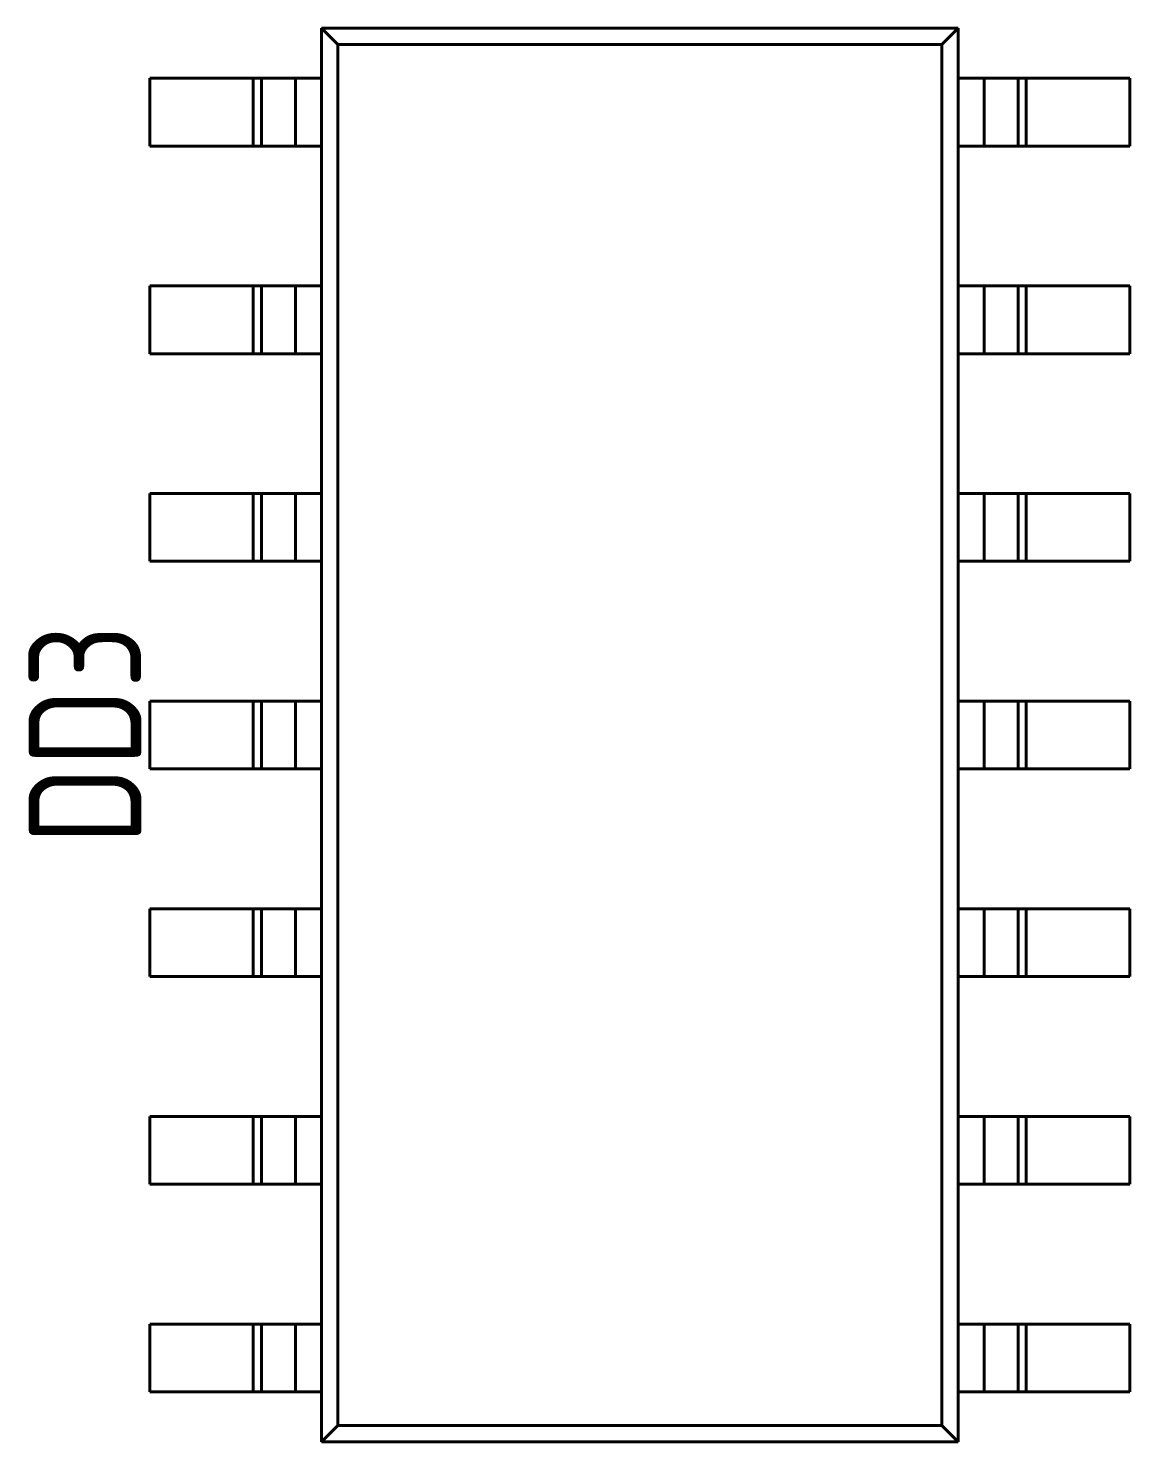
# Model space of a CAD drawing. Extents: x 193 to 1101, y 70 to 664.
# Drawn here: x 516.24 to 529.72, y 408.89 to 426.18 of the extents above; entities that cross this region are included whole.
import ezdxf

# ---------------------------------------------------------------- set-up
doc = ezdxf.new("R2010")
doc.units = 0
doc.header["$MEASUREMENT"] = 0
doc.layers.get('0').update_dxf_attribs({"linetype": 'CONTINUOUS'})
doc.layers.add('Основная', color=7, linetype='CONTINUOUS', lineweight=40)
doc.styles.add('GOST type A0', font='', dxfattribs={"oblique": 15, "height": 3.5})
doc.styles.get('GOST type A0').set_extended_font_data('GOST type A')

msp = doc.modelspace()

# ---------------------------------------------------------------- linework, layer by layer
at = {"layer": 'Основная'}
for p, q in [((527.616, 426.178), (519.826, 426.178)), ((519.826, 426.178), (519.826, 425.568)), ((519.826, 426.178), (520.024, 425.978)), ((519.826, 426.178), (527.616, 426.178)), ((519.826, 408.888), (519.826, 426.178)), ((527.616, 426.178), (519.826, 426.178)), ((519.826, 426.178), (519.826, 425.568)), ((519.826, 426.178), (520.024, 425.978)), ((519.826, 426.178), (527.616, 426.178)), ((519.826, 408.888), (519.826, 426.178)), ((527.416, 425.978), (527.616, 426.178)), ((527.416, 425.978), (527.616, 426.178)), ((527.616, 425.568), (527.616, 426.178)), ((527.616, 408.888), (527.616, 426.178)), ((527.616, 425.568), (527.616, 426.178)), ((527.616, 408.888), (527.616, 426.178)), ((520.024, 409.086), (520.024, 425.978)), ((520.024, 425.978), (527.416, 425.978)), ((520.024, 409.086), (520.024, 425.978)), ((520.024, 425.978), (527.416, 425.978)), ((527.416, 409.086), (527.416, 425.978)), ((527.416, 409.086), (527.416, 425.978)), ((517.726, 425.568), (517.726, 424.738)), ((518.99, 425.568), (517.726, 425.568)), ((517.726, 425.568), (517.726, 424.738)), ((517.726, 425.568), (518.99, 425.568)), ((517.726, 425.568), (517.726, 424.738)), ((518.99, 425.568), (517.726, 425.568)), ((517.726, 425.568), (517.726, 424.738)), ((517.726, 425.568), (518.99, 425.568)), ((519.09, 425.568), (518.99, 425.568)), ((518.99, 425.568), (519.016, 425.568)), ((518.99, 425.568), (518.99, 424.738)), ((519.09, 425.568), (518.99, 425.568)), ((518.99, 425.568), (519.016, 425.568)), ((518.99, 425.568), (518.99, 424.738)), ((519.016, 425.568), (519.04, 425.568)), ((519.016, 425.568), (519.04, 425.568)), ((519.04, 425.568), (519.06, 425.568)), ((519.04, 425.568), (519.06, 425.568)), ((519.06, 425.568), (519.076, 425.568)), ((519.06, 425.568), (519.076, 425.568)), ((519.076, 425.568), (519.086, 425.568)), ((519.076, 425.568), (519.086, 425.568)), ((519.086, 425.568), (519.09, 425.568)), ((519.086, 425.568), (519.09, 425.568)), ((519.506, 425.568), (519.09, 425.568)), ((519.09, 425.568), (519.09, 424.738)), ((519.09, 425.568), (519.104, 425.568)), ((519.506, 425.568), (519.09, 425.568)), ((519.09, 425.568), (519.09, 424.738)), ((519.09, 425.568), (519.104, 425.568)), ((519.104, 425.568), (519.146, 425.568)), ((519.104, 425.568), (519.146, 425.568)), ((519.146, 425.568), (519.212, 425.568)), ((519.146, 425.568), (519.212, 425.568)), ((519.212, 425.568), (519.298, 425.568)), ((519.212, 425.568), (519.298, 425.568)), ((519.298, 425.568), (519.398, 425.568)), ((519.298, 425.568), (519.398, 425.568)), ((519.398, 425.568), (519.506, 425.568)), ((519.398, 425.568), (519.506, 425.568)), ((519.826, 425.568), (519.506, 425.568)), ((519.506, 425.568), (519.826, 425.568)), ((519.506, 425.568), (519.506, 424.738)), ((519.826, 425.568), (519.506, 425.568)), ((519.506, 425.568), (519.826, 425.568)), ((519.506, 425.568), (519.506, 424.738)), ((519.826, 425.568), (519.826, 424.738)), ((519.826, 425.568), (519.826, 424.738)), ((527.936, 425.568), (527.616, 425.568)), ((527.616, 425.568), (527.936, 425.568)), ((527.616, 425.568), (527.616, 424.738)), ((527.936, 425.568), (527.616, 425.568)), ((527.616, 425.568), (527.936, 425.568)), ((527.616, 425.568), (527.616, 424.738)), ((528.35, 425.568), (527.936, 425.568)), ((527.936, 425.568), (528.042, 425.568)), ((527.936, 425.568), (527.936, 424.738)), ((528.35, 425.568), (527.936, 425.568)), ((527.936, 425.568), (528.042, 425.568)), ((527.936, 425.568), (527.936, 424.738)), ((528.042, 425.568), (528.142, 425.568)), ((528.042, 425.568), (528.142, 425.568)), ((528.142, 425.568), (528.228, 425.568)), ((528.142, 425.568), (528.228, 425.568)), ((528.228, 425.568), (528.294, 425.568)), ((528.228, 425.568), (528.294, 425.568)), ((528.294, 425.568), (528.336, 425.568)), ((528.294, 425.568), (528.336, 425.568)), ((528.336, 425.568), (528.35, 425.568)), ((528.336, 425.568), (528.35, 425.568)), ((528.45, 425.568), (528.35, 425.568)), ((528.35, 425.568), (528.354, 425.568)), ((528.35, 425.568), (528.35, 424.738)), ((528.45, 425.568), (528.35, 425.568)), ((528.35, 425.568), (528.354, 425.568)), ((528.35, 425.568), (528.35, 424.738)), ((528.354, 425.568), (528.364, 425.568)), ((528.354, 425.568), (528.364, 425.568)), ((528.364, 425.568), (528.38, 425.568)), ((528.364, 425.568), (528.38, 425.568)), ((528.38, 425.568), (528.4, 425.568)), ((528.38, 425.568), (528.4, 425.568)), ((528.4, 425.568), (528.424, 425.568)), ((528.4, 425.568), (528.424, 425.568)), ((528.424, 425.568), (528.45, 425.568)), ((528.424, 425.568), (528.45, 425.568)), ((529.716, 425.568), (528.45, 425.568)), ((528.45, 425.568), (529.716, 425.568)), ((528.45, 425.568), (528.45, 424.738)), ((529.716, 425.568), (528.45, 425.568)), ((528.45, 425.568), (529.716, 425.568)), ((528.45, 425.568), (528.45, 424.738)), ((529.716, 424.738), (529.716, 425.568)), ((529.716, 425.568), (529.716, 424.738)), ((529.716, 424.738), (529.716, 425.568)), ((529.716, 425.568), (529.716, 424.738)), ((517.726, 424.738), (518.99, 424.738)), ((517.726, 424.738), (518.99, 424.738)), ((517.726, 424.738), (518.99, 424.738)), ((517.726, 424.738), (518.99, 424.738)), ((518.99, 424.738), (519.09, 424.738)), ((518.99, 424.738), (519.016, 424.738)), ((518.99, 424.738), (519.09, 424.738)), ((518.99, 424.738), (519.016, 424.738)), ((519.016, 424.738), (519.04, 424.738)), ((519.016, 424.738), (519.04, 424.738)), ((519.04, 424.738), (519.06, 424.738)), ((519.04, 424.738), (519.06, 424.738)), ((519.06, 424.738), (519.076, 424.738)), ((519.06, 424.738), (519.076, 424.738)), ((519.076, 424.738), (519.086, 424.738)), ((519.076, 424.738), (519.086, 424.738)), ((519.086, 424.738), (519.09, 424.738)), ((519.086, 424.738), (519.09, 424.738)), ((519.09, 424.738), (519.506, 424.738)), ((519.09, 424.738), (519.104, 424.738)), ((519.09, 424.738), (519.506, 424.738)), ((519.09, 424.738), (519.104, 424.738)), ((519.104, 424.738), (519.146, 424.738)), ((519.104, 424.738), (519.146, 424.738)), ((519.146, 424.738), (519.212, 424.738)), ((519.146, 424.738), (519.212, 424.738)), ((519.212, 424.738), (519.298, 424.738)), ((519.212, 424.738), (519.298, 424.738)), ((519.298, 424.738), (519.398, 424.738)), ((519.298, 424.738), (519.398, 424.738)), ((519.398, 424.738), (519.506, 424.738)), ((519.398, 424.738), (519.506, 424.738)), ((519.506, 424.738), (519.826, 424.738)), ((519.506, 424.738), (519.826, 424.738)), ((519.506, 424.738), (519.826, 424.738)), ((519.506, 424.738), (519.826, 424.738)), ((519.826, 424.738), (519.826, 423.028)), ((519.826, 424.738), (519.826, 423.028)), ((527.616, 423.028), (527.616, 424.738)), ((527.616, 424.738), (527.936, 424.738)), ((527.616, 424.738), (527.936, 424.738)), ((527.616, 423.028), (527.616, 424.738)), ((527.616, 424.738), (527.936, 424.738)), ((527.616, 424.738), (527.936, 424.738)), ((527.936, 424.738), (528.35, 424.738)), ((527.936, 424.738), (528.042, 424.738)), ((527.936, 424.738), (528.35, 424.738)), ((527.936, 424.738), (528.042, 424.738)), ((528.042, 424.738), (528.142, 424.738)), ((528.042, 424.738), (528.142, 424.738)), ((528.142, 424.738), (528.228, 424.738)), ((528.142, 424.738), (528.228, 424.738)), ((528.228, 424.738), (528.294, 424.738)), ((528.228, 424.738), (528.294, 424.738)), ((528.294, 424.738), (528.336, 424.738)), ((528.294, 424.738), (528.336, 424.738)), ((528.336, 424.738), (528.35, 424.738)), ((528.336, 424.738), (528.35, 424.738)), ((528.35, 424.738), (528.45, 424.738)), ((528.35, 424.738), (528.354, 424.738)), ((528.35, 424.738), (528.45, 424.738)), ((528.35, 424.738), (528.354, 424.738)), ((528.354, 424.738), (528.364, 424.738)), ((528.354, 424.738), (528.364, 424.738)), ((528.364, 424.738), (528.38, 424.738)), ((528.364, 424.738), (528.38, 424.738)), ((528.38, 424.738), (528.4, 424.738)), ((528.38, 424.738), (528.4, 424.738)), ((528.4, 424.738), (528.424, 424.738)), ((528.4, 424.738), (528.424, 424.738)), ((528.424, 424.738), (528.45, 424.738)), ((528.424, 424.738), (528.45, 424.738)), ((528.45, 424.738), (529.716, 424.738)), ((528.45, 424.738), (529.716, 424.738)), ((528.45, 424.738), (529.716, 424.738)), ((528.45, 424.738), (529.716, 424.738)), ((518.99, 423.028), (517.726, 423.028)), ((517.726, 423.028), (517.726, 422.198)), ((517.726, 423.028), (517.726, 422.198)), ((517.726, 423.028), (518.99, 423.028)), ((518.99, 423.028), (517.726, 423.028)), ((517.726, 423.028), (517.726, 422.198)), ((517.726, 423.028), (517.726, 422.198)), ((517.726, 423.028), (518.99, 423.028)), ((519.09, 423.028), (518.99, 423.028)), ((518.99, 423.028), (519.016, 423.028)), ((518.99, 423.028), (518.99, 422.198)), ((519.09, 423.028), (518.99, 423.028)), ((518.99, 423.028), (519.016, 423.028)), ((518.99, 423.028), (518.99, 422.198)), ((519.016, 423.028), (519.04, 423.028)), ((519.016, 423.028), (519.04, 423.028)), ((519.04, 423.028), (519.06, 423.028)), ((519.04, 423.028), (519.06, 423.028)), ((519.06, 423.028), (519.076, 423.028)), ((519.06, 423.028), (519.076, 423.028)), ((519.076, 423.028), (519.086, 423.028)), ((519.076, 423.028), (519.086, 423.028)), ((519.086, 423.028), (519.09, 423.028)), ((519.086, 423.028), (519.09, 423.028)), ((519.506, 423.028), (519.09, 423.028)), ((519.09, 423.028), (519.09, 422.198)), ((519.09, 423.028), (519.104, 423.028)), ((519.506, 423.028), (519.09, 423.028)), ((519.09, 423.028), (519.09, 422.198)), ((519.09, 423.028), (519.104, 423.028)), ((519.104, 423.028), (519.146, 423.028)), ((519.104, 423.028), (519.146, 423.028)), ((519.146, 423.028), (519.212, 423.028)), ((519.146, 423.028), (519.212, 423.028)), ((519.212, 423.028), (519.298, 423.028)), ((519.212, 423.028), (519.298, 423.028)), ((519.298, 423.028), (519.398, 423.028)), ((519.298, 423.028), (519.398, 423.028)), ((519.398, 423.028), (519.506, 423.028)), ((519.398, 423.028), (519.506, 423.028)), ((519.826, 423.028), (519.506, 423.028)), ((519.506, 423.028), (519.826, 423.028)), ((519.506, 423.028), (519.506, 422.198)), ((519.826, 423.028), (519.506, 423.028)), ((519.506, 423.028), (519.826, 423.028)), ((519.506, 423.028), (519.506, 422.198)), ((519.826, 422.198), (519.826, 423.028)), ((519.826, 422.198), (519.826, 423.028)), ((527.936, 423.028), (527.616, 423.028)), ((527.616, 423.028), (527.936, 423.028)), ((527.616, 422.198), (527.616, 423.028)), ((527.936, 423.028), (527.616, 423.028)), ((527.616, 423.028), (527.936, 423.028)), ((527.616, 422.198), (527.616, 423.028)), ((528.35, 423.028), (527.936, 423.028)), ((527.936, 423.028), (528.042, 423.028)), ((527.936, 423.028), (527.936, 422.198)), ((528.35, 423.028), (527.936, 423.028)), ((527.936, 423.028), (528.042, 423.028)), ((527.936, 423.028), (527.936, 422.198)), ((528.042, 423.028), (528.142, 423.028)), ((528.042, 423.028), (528.142, 423.028)), ((528.142, 423.028), (528.228, 423.028)), ((528.142, 423.028), (528.228, 423.028)), ((528.228, 423.028), (528.294, 423.028)), ((528.228, 423.028), (528.294, 423.028)), ((528.294, 423.028), (528.336, 423.028)), ((528.294, 423.028), (528.336, 423.028)), ((528.336, 423.028), (528.35, 423.028)), ((528.336, 423.028), (528.35, 423.028)), ((528.45, 423.028), (528.35, 423.028)), ((528.35, 423.028), (528.354, 423.028)), ((528.35, 423.028), (528.35, 422.198)), ((528.45, 423.028), (528.35, 423.028)), ((528.35, 423.028), (528.354, 423.028)), ((528.35, 423.028), (528.35, 422.198)), ((528.354, 423.028), (528.364, 423.028)), ((528.354, 423.028), (528.364, 423.028)), ((528.364, 423.028), (528.38, 423.028)), ((528.364, 423.028), (528.38, 423.028)), ((528.38, 423.028), (528.4, 423.028)), ((528.38, 423.028), (528.4, 423.028)), ((528.4, 423.028), (528.424, 423.028)), ((528.4, 423.028), (528.424, 423.028)), ((528.424, 423.028), (528.45, 423.028)), ((528.424, 423.028), (528.45, 423.028)), ((529.716, 423.028), (528.45, 423.028)), ((528.45, 423.028), (529.716, 423.028)), ((528.45, 423.028), (528.45, 422.198)), ((529.716, 423.028), (528.45, 423.028)), ((528.45, 423.028), (529.716, 423.028)), ((528.45, 423.028), (528.45, 422.198)), ((529.716, 422.198), (529.716, 423.028)), ((529.716, 423.028), (529.716, 422.198)), ((529.716, 422.198), (529.716, 423.028)), ((529.716, 423.028), (529.716, 422.198)), ((517.726, 422.198), (518.99, 422.198)), ((517.726, 422.198), (518.99, 422.198)), ((517.726, 422.198), (518.99, 422.198)), ((517.726, 422.198), (518.99, 422.198)), ((518.99, 422.198), (519.09, 422.198)), ((518.99, 422.198), (519.016, 422.198)), ((518.99, 422.198), (519.09, 422.198)), ((518.99, 422.198), (519.016, 422.198)), ((519.016, 422.198), (519.04, 422.198)), ((519.016, 422.198), (519.04, 422.198)), ((519.04, 422.198), (519.06, 422.198)), ((519.04, 422.198), (519.06, 422.198)), ((519.06, 422.198), (519.076, 422.198)), ((519.06, 422.198), (519.076, 422.198)), ((519.076, 422.198), (519.086, 422.198)), ((519.076, 422.198), (519.086, 422.198)), ((519.086, 422.198), (519.09, 422.198)), ((519.086, 422.198), (519.09, 422.198)), ((519.09, 422.198), (519.506, 422.198)), ((519.09, 422.198), (519.104, 422.198)), ((519.09, 422.198), (519.506, 422.198)), ((519.09, 422.198), (519.104, 422.198)), ((519.104, 422.198), (519.146, 422.198)), ((519.104, 422.198), (519.146, 422.198)), ((519.146, 422.198), (519.212, 422.198)), ((519.146, 422.198), (519.212, 422.198)), ((519.212, 422.198), (519.298, 422.198)), ((519.212, 422.198), (519.298, 422.198)), ((519.298, 422.198), (519.398, 422.198)), ((519.298, 422.198), (519.398, 422.198)), ((519.398, 422.198), (519.506, 422.198)), ((519.398, 422.198), (519.506, 422.198)), ((519.506, 422.198), (519.826, 422.198)), ((519.506, 422.198), (519.826, 422.198)), ((519.506, 422.198), (519.826, 422.198)), ((519.506, 422.198), (519.826, 422.198)), ((519.826, 422.198), (519.826, 420.488)), ((519.826, 422.198), (519.826, 420.488)), ((527.616, 420.488), (527.616, 422.198)), ((527.616, 422.198), (527.936, 422.198)), ((527.616, 422.198), (527.936, 422.198)), ((527.616, 420.488), (527.616, 422.198)), ((527.616, 422.198), (527.936, 422.198)), ((527.616, 422.198), (527.936, 422.198)), ((527.936, 422.198), (528.35, 422.198)), ((527.936, 422.198), (528.042, 422.198)), ((527.936, 422.198), (528.35, 422.198)), ((527.936, 422.198), (528.042, 422.198)), ((528.042, 422.198), (528.142, 422.198)), ((528.042, 422.198), (528.142, 422.198)), ((528.142, 422.198), (528.228, 422.198)), ((528.142, 422.198), (528.228, 422.198)), ((528.228, 422.198), (528.294, 422.198)), ((528.228, 422.198), (528.294, 422.198)), ((528.294, 422.198), (528.336, 422.198)), ((528.294, 422.198), (528.336, 422.198)), ((528.336, 422.198), (528.35, 422.198)), ((528.336, 422.198), (528.35, 422.198)), ((528.35, 422.198), (528.45, 422.198)), ((528.35, 422.198), (528.354, 422.198)), ((528.35, 422.198), (528.45, 422.198)), ((528.35, 422.198), (528.354, 422.198)), ((528.354, 422.198), (528.364, 422.198)), ((528.354, 422.198), (528.364, 422.198)), ((528.364, 422.198), (528.38, 422.198)), ((528.364, 422.198), (528.38, 422.198)), ((528.38, 422.198), (528.4, 422.198)), ((528.38, 422.198), (528.4, 422.198)), ((528.4, 422.198), (528.424, 422.198)), ((528.4, 422.198), (528.424, 422.198)), ((528.424, 422.198), (528.45, 422.198)), ((528.424, 422.198), (528.45, 422.198)), ((528.45, 422.198), (529.716, 422.198)), ((528.45, 422.198), (529.716, 422.198)), ((528.45, 422.198), (529.716, 422.198)), ((528.45, 422.198), (529.716, 422.198)), ((518.99, 420.488), (517.726, 420.488)), ((517.726, 420.488), (517.726, 419.658)), ((517.726, 420.488), (517.726, 419.658)), ((517.726, 420.488), (518.99, 420.488)), ((518.99, 420.488), (517.726, 420.488)), ((517.726, 420.488), (517.726, 419.658)), ((517.726, 420.488), (517.726, 419.658)), ((517.726, 420.488), (518.99, 420.488)), ((519.09, 420.488), (518.99, 420.488)), ((518.99, 420.488), (519.016, 420.488)), ((518.99, 420.488), (518.99, 419.658)), ((519.09, 420.488), (518.99, 420.488)), ((518.99, 420.488), (519.016, 420.488)), ((518.99, 420.488), (518.99, 419.658)), ((519.016, 420.488), (519.04, 420.488)), ((519.016, 420.488), (519.04, 420.488)), ((519.04, 420.488), (519.06, 420.488)), ((519.04, 420.488), (519.06, 420.488)), ((519.06, 420.488), (519.076, 420.488)), ((519.06, 420.488), (519.076, 420.488)), ((519.076, 420.488), (519.086, 420.488)), ((519.076, 420.488), (519.086, 420.488)), ((519.086, 420.488), (519.09, 420.488)), ((519.086, 420.488), (519.09, 420.488)), ((519.506, 420.488), (519.09, 420.488)), ((519.09, 420.488), (519.09, 419.658)), ((519.09, 420.488), (519.104, 420.488)), ((519.506, 420.488), (519.09, 420.488)), ((519.09, 420.488), (519.09, 419.658)), ((519.09, 420.488), (519.104, 420.488)), ((519.104, 420.488), (519.146, 420.488)), ((519.104, 420.488), (519.146, 420.488)), ((519.146, 420.488), (519.212, 420.488)), ((519.146, 420.488), (519.212, 420.488)), ((519.212, 420.488), (519.298, 420.488)), ((519.212, 420.488), (519.298, 420.488)), ((519.298, 420.488), (519.398, 420.488)), ((519.298, 420.488), (519.398, 420.488)), ((519.398, 420.488), (519.506, 420.488)), ((519.398, 420.488), (519.506, 420.488)), ((519.826, 420.488), (519.506, 420.488)), ((519.506, 420.488), (519.826, 420.488)), ((519.506, 420.488), (519.506, 419.658)), ((519.826, 420.488), (519.506, 420.488)), ((519.506, 420.488), (519.826, 420.488)), ((519.506, 420.488), (519.506, 419.658)), ((519.826, 420.488), (519.826, 419.658)), ((519.826, 420.488), (519.826, 419.658)), ((527.936, 420.488), (527.616, 420.488)), ((527.616, 420.488), (527.936, 420.488)), ((527.616, 420.488), (527.616, 419.658)), ((527.936, 420.488), (527.616, 420.488)), ((527.616, 420.488), (527.936, 420.488)), ((527.616, 420.488), (527.616, 419.658)), ((528.35, 420.488), (527.936, 420.488)), ((527.936, 420.488), (528.042, 420.488)), ((527.936, 420.488), (527.936, 419.658)), ((528.35, 420.488), (527.936, 420.488)), ((527.936, 420.488), (528.042, 420.488)), ((527.936, 420.488), (527.936, 419.658)), ((528.042, 420.488), (528.142, 420.488)), ((528.042, 420.488), (528.142, 420.488)), ((528.142, 420.488), (528.228, 420.488)), ((528.142, 420.488), (528.228, 420.488)), ((528.228, 420.488), (528.294, 420.488)), ((528.228, 420.488), (528.294, 420.488)), ((528.294, 420.488), (528.336, 420.488)), ((528.294, 420.488), (528.336, 420.488)), ((528.336, 420.488), (528.35, 420.488)), ((528.336, 420.488), (528.35, 420.488)), ((528.45, 420.488), (528.35, 420.488)), ((528.35, 420.488), (528.354, 420.488)), ((528.35, 420.488), (528.35, 419.658)), ((528.45, 420.488), (528.35, 420.488)), ((528.35, 420.488), (528.354, 420.488)), ((528.35, 420.488), (528.35, 419.658)), ((528.354, 420.488), (528.364, 420.488)), ((528.354, 420.488), (528.364, 420.488)), ((528.364, 420.488), (528.38, 420.488)), ((528.364, 420.488), (528.38, 420.488)), ((528.38, 420.488), (528.4, 420.488)), ((528.38, 420.488), (528.4, 420.488)), ((528.4, 420.488), (528.424, 420.488)), ((528.4, 420.488), (528.424, 420.488)), ((528.424, 420.488), (528.45, 420.488)), ((528.424, 420.488), (528.45, 420.488)), ((529.716, 420.488), (528.45, 420.488)), ((528.45, 420.488), (529.716, 420.488)), ((528.45, 420.488), (528.45, 419.658)), ((529.716, 420.488), (528.45, 420.488)), ((528.45, 420.488), (529.716, 420.488)), ((528.45, 420.488), (528.45, 419.658)), ((529.716, 419.658), (529.716, 420.488)), ((529.716, 420.488), (529.716, 419.658)), ((529.716, 419.658), (529.716, 420.488)), ((529.716, 420.488), (529.716, 419.658)), ((517.726, 419.658), (518.99, 419.658)), ((517.726, 419.658), (518.99, 419.658)), ((517.726, 419.658), (518.99, 419.658)), ((517.726, 419.658), (518.99, 419.658)), ((518.99, 419.658), (519.09, 419.658)), ((518.99, 419.658), (519.016, 419.658)), ((518.99, 419.658), (519.09, 419.658)), ((518.99, 419.658), (519.016, 419.658)), ((519.016, 419.658), (519.04, 419.658)), ((519.016, 419.658), (519.04, 419.658)), ((519.04, 419.658), (519.06, 419.658)), ((519.04, 419.658), (519.06, 419.658)), ((519.06, 419.658), (519.076, 419.658)), ((519.06, 419.658), (519.076, 419.658)), ((519.076, 419.658), (519.086, 419.658)), ((519.076, 419.658), (519.086, 419.658)), ((519.086, 419.658), (519.09, 419.658)), ((519.086, 419.658), (519.09, 419.658)), ((519.09, 419.658), (519.506, 419.658)), ((519.09, 419.658), (519.104, 419.658)), ((519.09, 419.658), (519.506, 419.658)), ((519.09, 419.658), (519.104, 419.658)), ((519.104, 419.658), (519.146, 419.658)), ((519.104, 419.658), (519.146, 419.658)), ((519.146, 419.658), (519.212, 419.658)), ((519.146, 419.658), (519.212, 419.658)), ((519.212, 419.658), (519.298, 419.658)), ((519.212, 419.658), (519.298, 419.658)), ((519.298, 419.658), (519.398, 419.658)), ((519.298, 419.658), (519.398, 419.658)), ((519.398, 419.658), (519.506, 419.658)), ((519.398, 419.658), (519.506, 419.658)), ((519.506, 419.658), (519.826, 419.658)), ((519.506, 419.658), (519.826, 419.658)), ((519.506, 419.658), (519.826, 419.658)), ((519.506, 419.658), (519.826, 419.658)), ((519.826, 419.658), (519.826, 417.948)), ((519.826, 419.658), (519.826, 417.948)), ((527.616, 417.948), (527.616, 419.658)), ((527.616, 419.658), (527.936, 419.658)), ((527.616, 419.658), (527.936, 419.658)), ((527.616, 417.948), (527.616, 419.658)), ((527.616, 419.658), (527.936, 419.658)), ((527.616, 419.658), (527.936, 419.658)), ((527.936, 419.658), (528.35, 419.658)), ((527.936, 419.658), (528.042, 419.658)), ((527.936, 419.658), (528.35, 419.658)), ((527.936, 419.658), (528.042, 419.658)), ((528.042, 419.658), (528.142, 419.658)), ((528.042, 419.658), (528.142, 419.658)), ((528.142, 419.658), (528.228, 419.658)), ((528.142, 419.658), (528.228, 419.658)), ((528.228, 419.658), (528.294, 419.658)), ((528.228, 419.658), (528.294, 419.658)), ((528.294, 419.658), (528.336, 419.658)), ((528.294, 419.658), (528.336, 419.658)), ((528.336, 419.658), (528.35, 419.658)), ((528.336, 419.658), (528.35, 419.658)), ((528.35, 419.658), (528.45, 419.658)), ((528.35, 419.658), (528.354, 419.658)), ((528.35, 419.658), (528.45, 419.658)), ((528.35, 419.658), (528.354, 419.658)), ((528.354, 419.658), (528.364, 419.658)), ((528.354, 419.658), (528.364, 419.658)), ((528.364, 419.658), (528.38, 419.658)), ((528.364, 419.658), (528.38, 419.658)), ((528.38, 419.658), (528.4, 419.658)), ((528.38, 419.658), (528.4, 419.658)), ((528.4, 419.658), (528.424, 419.658)), ((528.4, 419.658), (528.424, 419.658)), ((528.424, 419.658), (528.45, 419.658)), ((528.424, 419.658), (528.45, 419.658)), ((528.45, 419.658), (529.716, 419.658)), ((528.45, 419.658), (529.716, 419.658)), ((528.45, 419.658), (529.716, 419.658)), ((528.45, 419.658), (529.716, 419.658)), ((518.99, 417.948), (517.726, 417.948)), ((517.726, 417.948), (517.726, 417.118)), ((517.726, 417.948), (517.726, 417.118)), ((517.726, 417.948), (518.99, 417.948)), ((518.99, 417.948), (517.726, 417.948)), ((517.726, 417.948), (517.726, 417.118)), ((517.726, 417.948), (517.726, 417.118)), ((517.726, 417.948), (518.99, 417.948)), ((519.09, 417.948), (518.99, 417.948)), ((518.99, 417.948), (519.016, 417.948)), ((518.99, 417.948), (518.99, 417.118)), ((519.09, 417.948), (518.99, 417.948)), ((518.99, 417.948), (519.016, 417.948)), ((518.99, 417.948), (518.99, 417.118)), ((519.016, 417.948), (519.04, 417.948)), ((519.016, 417.948), (519.04, 417.948)), ((519.04, 417.948), (519.06, 417.948)), ((519.04, 417.948), (519.06, 417.948)), ((519.06, 417.948), (519.076, 417.948)), ((519.06, 417.948), (519.076, 417.948)), ((519.076, 417.948), (519.086, 417.948)), ((519.076, 417.948), (519.086, 417.948)), ((519.086, 417.948), (519.09, 417.948)), ((519.086, 417.948), (519.09, 417.948)), ((519.506, 417.948), (519.09, 417.948)), ((519.09, 417.948), (519.09, 417.118)), ((519.09, 417.948), (519.104, 417.948)), ((519.506, 417.948), (519.09, 417.948)), ((519.09, 417.948), (519.09, 417.118)), ((519.09, 417.948), (519.104, 417.948)), ((519.104, 417.948), (519.146, 417.948)), ((519.104, 417.948), (519.146, 417.948)), ((519.146, 417.948), (519.212, 417.948)), ((519.146, 417.948), (519.212, 417.948)), ((519.212, 417.948), (519.298, 417.948)), ((519.212, 417.948), (519.298, 417.948)), ((519.298, 417.948), (519.398, 417.948)), ((519.298, 417.948), (519.398, 417.948)), ((519.398, 417.948), (519.506, 417.948)), ((519.398, 417.948), (519.506, 417.948)), ((519.826, 417.948), (519.506, 417.948)), ((519.506, 417.948), (519.826, 417.948)), ((519.506, 417.948), (519.506, 417.118)), ((519.826, 417.948), (519.506, 417.948)), ((519.506, 417.948), (519.826, 417.948)), ((519.506, 417.948), (519.506, 417.118)), ((519.826, 417.948), (519.826, 417.118)), ((519.826, 417.948), (519.826, 417.118)), ((527.936, 417.948), (527.616, 417.948)), ((527.616, 417.948), (527.936, 417.948)), ((527.616, 417.948), (527.616, 417.118)), ((527.936, 417.948), (527.616, 417.948)), ((527.616, 417.948), (527.936, 417.948)), ((527.616, 417.948), (527.616, 417.118)), ((528.35, 417.948), (527.936, 417.948)), ((527.936, 417.948), (528.042, 417.948)), ((527.936, 417.948), (527.936, 417.118)), ((528.35, 417.948), (527.936, 417.948)), ((527.936, 417.948), (528.042, 417.948)), ((527.936, 417.948), (527.936, 417.118)), ((528.042, 417.948), (528.142, 417.948)), ((528.042, 417.948), (528.142, 417.948)), ((528.142, 417.948), (528.228, 417.948)), ((528.142, 417.948), (528.228, 417.948)), ((528.228, 417.948), (528.294, 417.948)), ((528.228, 417.948), (528.294, 417.948)), ((528.294, 417.948), (528.336, 417.948)), ((528.294, 417.948), (528.336, 417.948)), ((528.336, 417.948), (528.35, 417.948)), ((528.336, 417.948), (528.35, 417.948)), ((528.45, 417.948), (528.35, 417.948)), ((528.35, 417.948), (528.354, 417.948)), ((528.35, 417.948), (528.35, 417.118)), ((528.45, 417.948), (528.35, 417.948)), ((528.35, 417.948), (528.354, 417.948)), ((528.35, 417.948), (528.35, 417.118)), ((528.354, 417.948), (528.364, 417.948)), ((528.354, 417.948), (528.364, 417.948)), ((528.364, 417.948), (528.38, 417.948)), ((528.364, 417.948), (528.38, 417.948)), ((528.38, 417.948), (528.4, 417.948)), ((528.38, 417.948), (528.4, 417.948)), ((528.4, 417.948), (528.424, 417.948)), ((528.4, 417.948), (528.424, 417.948)), ((528.424, 417.948), (528.45, 417.948)), ((528.424, 417.948), (528.45, 417.948)), ((529.716, 417.948), (528.45, 417.948)), ((528.45, 417.948), (529.716, 417.948)), ((528.45, 417.948), (528.45, 417.118)), ((529.716, 417.948), (528.45, 417.948)), ((528.45, 417.948), (529.716, 417.948)), ((528.45, 417.948), (528.45, 417.118)), ((529.716, 417.118), (529.716, 417.948)), ((529.716, 417.948), (529.716, 417.118)), ((529.716, 417.118), (529.716, 417.948)), ((529.716, 417.948), (529.716, 417.118)), ((517.726, 417.118), (518.99, 417.118)), ((517.726, 417.118), (518.99, 417.118)), ((517.726, 417.118), (518.99, 417.118)), ((517.726, 417.118), (518.99, 417.118)), ((518.99, 417.118), (519.09, 417.118)), ((518.99, 417.118), (519.016, 417.118)), ((518.99, 417.118), (519.09, 417.118)), ((518.99, 417.118), (519.016, 417.118)), ((519.016, 417.118), (519.04, 417.118)), ((519.016, 417.118), (519.04, 417.118)), ((519.04, 417.118), (519.06, 417.118)), ((519.04, 417.118), (519.06, 417.118)), ((519.06, 417.118), (519.076, 417.118)), ((519.06, 417.118), (519.076, 417.118)), ((519.076, 417.118), (519.086, 417.118)), ((519.076, 417.118), (519.086, 417.118)), ((519.086, 417.118), (519.09, 417.118)), ((519.086, 417.118), (519.09, 417.118)), ((519.09, 417.118), (519.506, 417.118)), ((519.09, 417.118), (519.104, 417.118)), ((519.09, 417.118), (519.506, 417.118)), ((519.09, 417.118), (519.104, 417.118)), ((519.104, 417.118), (519.146, 417.118)), ((519.104, 417.118), (519.146, 417.118)), ((519.146, 417.118), (519.212, 417.118)), ((519.146, 417.118), (519.212, 417.118)), ((519.212, 417.118), (519.298, 417.118)), ((519.212, 417.118), (519.298, 417.118)), ((519.298, 417.118), (519.398, 417.118)), ((519.298, 417.118), (519.398, 417.118)), ((519.398, 417.118), (519.506, 417.118)), ((519.398, 417.118), (519.506, 417.118)), ((519.506, 417.118), (519.826, 417.118)), ((519.506, 417.118), (519.826, 417.118)), ((519.506, 417.118), (519.826, 417.118)), ((519.506, 417.118), (519.826, 417.118)), ((519.826, 417.118), (519.826, 415.408)), ((519.826, 417.118), (519.826, 415.408)), ((527.616, 415.408), (527.616, 417.118)), ((527.616, 417.118), (527.936, 417.118)), ((527.616, 417.118), (527.936, 417.118)), ((527.616, 415.408), (527.616, 417.118)), ((527.616, 417.118), (527.936, 417.118)), ((527.616, 417.118), (527.936, 417.118)), ((527.936, 417.118), (528.35, 417.118)), ((527.936, 417.118), (528.042, 417.118)), ((527.936, 417.118), (528.35, 417.118)), ((527.936, 417.118), (528.042, 417.118)), ((528.042, 417.118), (528.142, 417.118)), ((528.042, 417.118), (528.142, 417.118)), ((528.142, 417.118), (528.228, 417.118)), ((528.142, 417.118), (528.228, 417.118)), ((528.228, 417.118), (528.294, 417.118)), ((528.228, 417.118), (528.294, 417.118)), ((528.294, 417.118), (528.336, 417.118)), ((528.294, 417.118), (528.336, 417.118)), ((528.336, 417.118), (528.35, 417.118)), ((528.336, 417.118), (528.35, 417.118)), ((528.35, 417.118), (528.45, 417.118)), ((528.35, 417.118), (528.354, 417.118)), ((528.35, 417.118), (528.45, 417.118)), ((528.35, 417.118), (528.354, 417.118)), ((528.354, 417.118), (528.364, 417.118)), ((528.354, 417.118), (528.364, 417.118)), ((528.364, 417.118), (528.38, 417.118)), ((528.364, 417.118), (528.38, 417.118)), ((528.38, 417.118), (528.4, 417.118)), ((528.38, 417.118), (528.4, 417.118)), ((528.4, 417.118), (528.424, 417.118)), ((528.4, 417.118), (528.424, 417.118)), ((528.424, 417.118), (528.45, 417.118)), ((528.424, 417.118), (528.45, 417.118)), ((528.45, 417.118), (529.716, 417.118)), ((528.45, 417.118), (529.716, 417.118)), ((528.45, 417.118), (529.716, 417.118)), ((528.45, 417.118), (529.716, 417.118)), ((518.99, 415.408), (517.726, 415.408)), ((517.726, 415.408), (517.726, 414.578)), ((517.726, 415.408), (517.726, 414.578)), ((517.726, 415.408), (518.99, 415.408)), ((518.99, 415.408), (517.726, 415.408)), ((517.726, 415.408), (517.726, 414.578)), ((517.726, 415.408), (517.726, 414.578)), ((517.726, 415.408), (518.99, 415.408)), ((519.09, 415.408), (518.99, 415.408)), ((518.99, 415.408), (519.016, 415.408)), ((518.99, 415.408), (518.99, 414.578)), ((519.09, 415.408), (518.99, 415.408)), ((518.99, 415.408), (519.016, 415.408)), ((518.99, 415.408), (518.99, 414.578)), ((519.016, 415.408), (519.04, 415.408)), ((519.016, 415.408), (519.04, 415.408)), ((519.04, 415.408), (519.06, 415.408)), ((519.04, 415.408), (519.06, 415.408)), ((519.06, 415.408), (519.076, 415.408)), ((519.06, 415.408), (519.076, 415.408)), ((519.076, 415.408), (519.086, 415.408)), ((519.076, 415.408), (519.086, 415.408)), ((519.086, 415.408), (519.09, 415.408)), ((519.086, 415.408), (519.09, 415.408)), ((519.506, 415.408), (519.09, 415.408)), ((519.09, 415.408), (519.09, 414.578)), ((519.09, 415.408), (519.104, 415.408)), ((519.506, 415.408), (519.09, 415.408)), ((519.09, 415.408), (519.09, 414.578)), ((519.09, 415.408), (519.104, 415.408)), ((519.104, 415.408), (519.146, 415.408)), ((519.104, 415.408), (519.146, 415.408)), ((519.146, 415.408), (519.212, 415.408)), ((519.146, 415.408), (519.212, 415.408)), ((519.212, 415.408), (519.298, 415.408)), ((519.212, 415.408), (519.298, 415.408)), ((519.298, 415.408), (519.398, 415.408)), ((519.298, 415.408), (519.398, 415.408)), ((519.398, 415.408), (519.506, 415.408)), ((519.398, 415.408), (519.506, 415.408)), ((519.826, 415.408), (519.506, 415.408)), ((519.506, 415.408), (519.826, 415.408)), ((519.506, 415.408), (519.506, 414.578)), ((519.826, 415.408), (519.506, 415.408)), ((519.506, 415.408), (519.826, 415.408)), ((519.506, 415.408), (519.506, 414.578)), ((519.826, 415.408), (519.826, 414.578)), ((519.826, 415.408), (519.826, 414.578)), ((527.936, 415.408), (527.616, 415.408)), ((527.616, 415.408), (527.936, 415.408)), ((527.616, 415.408), (527.616, 414.578)), ((527.936, 415.408), (527.616, 415.408)), ((527.616, 415.408), (527.936, 415.408)), ((527.616, 415.408), (527.616, 414.578)), ((528.35, 415.408), (527.936, 415.408)), ((527.936, 415.408), (528.042, 415.408)), ((527.936, 415.408), (527.936, 414.578)), ((528.35, 415.408), (527.936, 415.408)), ((527.936, 415.408), (528.042, 415.408)), ((527.936, 415.408), (527.936, 414.578)), ((528.042, 415.408), (528.142, 415.408)), ((528.042, 415.408), (528.142, 415.408)), ((528.142, 415.408), (528.228, 415.408)), ((528.142, 415.408), (528.228, 415.408)), ((528.228, 415.408), (528.294, 415.408)), ((528.228, 415.408), (528.294, 415.408)), ((528.294, 415.408), (528.336, 415.408)), ((528.294, 415.408), (528.336, 415.408)), ((528.336, 415.408), (528.35, 415.408)), ((528.336, 415.408), (528.35, 415.408)), ((528.45, 415.408), (528.35, 415.408)), ((528.35, 415.408), (528.354, 415.408)), ((528.35, 415.408), (528.35, 414.578)), ((528.45, 415.408), (528.35, 415.408)), ((528.35, 415.408), (528.354, 415.408)), ((528.35, 415.408), (528.35, 414.578)), ((528.354, 415.408), (528.364, 415.408)), ((528.354, 415.408), (528.364, 415.408)), ((528.364, 415.408), (528.38, 415.408)), ((528.364, 415.408), (528.38, 415.408)), ((528.38, 415.408), (528.4, 415.408)), ((528.38, 415.408), (528.4, 415.408)), ((528.4, 415.408), (528.424, 415.408)), ((528.4, 415.408), (528.424, 415.408)), ((528.424, 415.408), (528.45, 415.408)), ((528.424, 415.408), (528.45, 415.408)), ((529.716, 415.408), (528.45, 415.408)), ((528.45, 415.408), (529.716, 415.408)), ((528.45, 415.408), (528.45, 414.578)), ((529.716, 415.408), (528.45, 415.408)), ((528.45, 415.408), (529.716, 415.408)), ((528.45, 415.408), (528.45, 414.578)), ((529.716, 414.578), (529.716, 415.408)), ((529.716, 415.408), (529.716, 414.578)), ((529.716, 414.578), (529.716, 415.408)), ((529.716, 415.408), (529.716, 414.578)), ((517.726, 414.578), (518.99, 414.578)), ((517.726, 414.578), (518.99, 414.578)), ((517.726, 414.578), (518.99, 414.578)), ((517.726, 414.578), (518.99, 414.578)), ((518.99, 414.578), (519.09, 414.578)), ((518.99, 414.578), (519.016, 414.578)), ((518.99, 414.578), (519.09, 414.578)), ((518.99, 414.578), (519.016, 414.578)), ((519.016, 414.578), (519.04, 414.578)), ((519.016, 414.578), (519.04, 414.578)), ((519.04, 414.578), (519.06, 414.578)), ((519.04, 414.578), (519.06, 414.578)), ((519.06, 414.578), (519.076, 414.578)), ((519.06, 414.578), (519.076, 414.578)), ((519.076, 414.578), (519.086, 414.578)), ((519.076, 414.578), (519.086, 414.578)), ((519.086, 414.578), (519.09, 414.578)), ((519.086, 414.578), (519.09, 414.578)), ((519.09, 414.578), (519.506, 414.578)), ((519.09, 414.578), (519.104, 414.578)), ((519.09, 414.578), (519.506, 414.578)), ((519.09, 414.578), (519.104, 414.578)), ((519.104, 414.578), (519.146, 414.578)), ((519.104, 414.578), (519.146, 414.578)), ((519.146, 414.578), (519.212, 414.578)), ((519.146, 414.578), (519.212, 414.578)), ((519.212, 414.578), (519.298, 414.578)), ((519.212, 414.578), (519.298, 414.578)), ((519.298, 414.578), (519.398, 414.578)), ((519.298, 414.578), (519.398, 414.578)), ((519.398, 414.578), (519.506, 414.578)), ((519.398, 414.578), (519.506, 414.578)), ((519.506, 414.578), (519.826, 414.578)), ((519.506, 414.578), (519.826, 414.578)), ((519.506, 414.578), (519.826, 414.578)), ((519.506, 414.578), (519.826, 414.578)), ((519.826, 414.578), (519.826, 412.868)), ((519.826, 414.578), (519.826, 412.868)), ((527.616, 412.868), (527.616, 414.578)), ((527.616, 414.578), (527.936, 414.578)), ((527.616, 414.578), (527.936, 414.578)), ((527.616, 412.868), (527.616, 414.578)), ((527.616, 414.578), (527.936, 414.578)), ((527.616, 414.578), (527.936, 414.578)), ((527.936, 414.578), (528.35, 414.578)), ((527.936, 414.578), (528.042, 414.578)), ((527.936, 414.578), (528.35, 414.578)), ((527.936, 414.578), (528.042, 414.578)), ((528.042, 414.578), (528.142, 414.578)), ((528.042, 414.578), (528.142, 414.578)), ((528.142, 414.578), (528.228, 414.578)), ((528.142, 414.578), (528.228, 414.578)), ((528.228, 414.578), (528.294, 414.578)), ((528.228, 414.578), (528.294, 414.578)), ((528.294, 414.578), (528.336, 414.578)), ((528.294, 414.578), (528.336, 414.578)), ((528.336, 414.578), (528.35, 414.578)), ((528.336, 414.578), (528.35, 414.578)), ((528.35, 414.578), (528.45, 414.578)), ((528.35, 414.578), (528.354, 414.578)), ((528.35, 414.578), (528.45, 414.578)), ((528.35, 414.578), (528.354, 414.578)), ((528.354, 414.578), (528.364, 414.578)), ((528.354, 414.578), (528.364, 414.578)), ((528.364, 414.578), (528.38, 414.578)), ((528.364, 414.578), (528.38, 414.578)), ((528.38, 414.578), (528.4, 414.578)), ((528.38, 414.578), (528.4, 414.578)), ((528.4, 414.578), (528.424, 414.578)), ((528.4, 414.578), (528.424, 414.578)), ((528.424, 414.578), (528.45, 414.578)), ((528.424, 414.578), (528.45, 414.578)), ((528.45, 414.578), (529.716, 414.578)), ((528.45, 414.578), (529.716, 414.578)), ((528.45, 414.578), (529.716, 414.578)), ((528.45, 414.578), (529.716, 414.578)), ((518.99, 412.868), (517.726, 412.868)), ((517.726, 412.868), (517.726, 412.038)), ((517.726, 412.868), (517.726, 412.038)), ((517.726, 412.868), (518.99, 412.868)), ((518.99, 412.868), (517.726, 412.868)), ((517.726, 412.868), (517.726, 412.038)), ((517.726, 412.868), (517.726, 412.038)), ((517.726, 412.868), (518.99, 412.868)), ((519.09, 412.868), (518.99, 412.868)), ((518.99, 412.868), (519.016, 412.868)), ((518.99, 412.868), (518.99, 412.038)), ((519.09, 412.868), (518.99, 412.868)), ((518.99, 412.868), (519.016, 412.868)), ((518.99, 412.868), (518.99, 412.038)), ((519.016, 412.868), (519.04, 412.868)), ((519.016, 412.868), (519.04, 412.868)), ((519.04, 412.868), (519.06, 412.868)), ((519.04, 412.868), (519.06, 412.868)), ((519.06, 412.868), (519.076, 412.868)), ((519.06, 412.868), (519.076, 412.868)), ((519.076, 412.868), (519.086, 412.868)), ((519.076, 412.868), (519.086, 412.868)), ((519.086, 412.868), (519.09, 412.868)), ((519.086, 412.868), (519.09, 412.868)), ((519.506, 412.868), (519.09, 412.868)), ((519.09, 412.868), (519.09, 412.038)), ((519.09, 412.868), (519.104, 412.868)), ((519.506, 412.868), (519.09, 412.868)), ((519.09, 412.868), (519.09, 412.038)), ((519.09, 412.868), (519.104, 412.868)), ((519.104, 412.868), (519.146, 412.868)), ((519.104, 412.868), (519.146, 412.868)), ((519.146, 412.868), (519.212, 412.868)), ((519.146, 412.868), (519.212, 412.868)), ((519.212, 412.868), (519.298, 412.868)), ((519.212, 412.868), (519.298, 412.868)), ((519.298, 412.868), (519.398, 412.868)), ((519.298, 412.868), (519.398, 412.868)), ((519.398, 412.868), (519.506, 412.868)), ((519.398, 412.868), (519.506, 412.868)), ((519.826, 412.868), (519.506, 412.868)), ((519.506, 412.868), (519.826, 412.868)), ((519.506, 412.868), (519.506, 412.038)), ((519.826, 412.868), (519.506, 412.868)), ((519.506, 412.868), (519.826, 412.868)), ((519.506, 412.868), (519.506, 412.038)), ((519.826, 412.038), (519.826, 412.868)), ((519.826, 412.038), (519.826, 412.868)), ((527.936, 412.868), (527.616, 412.868)), ((527.616, 412.868), (527.936, 412.868)), ((527.616, 412.038), (527.616, 412.868)), ((527.936, 412.868), (527.616, 412.868)), ((527.616, 412.868), (527.936, 412.868)), ((527.616, 412.038), (527.616, 412.868)), ((528.35, 412.868), (527.936, 412.868)), ((527.936, 412.868), (528.042, 412.868)), ((527.936, 412.868), (527.936, 412.038)), ((528.35, 412.868), (527.936, 412.868)), ((527.936, 412.868), (528.042, 412.868)), ((527.936, 412.868), (527.936, 412.038)), ((528.042, 412.868), (528.142, 412.868)), ((528.042, 412.868), (528.142, 412.868)), ((528.142, 412.868), (528.228, 412.868)), ((528.142, 412.868), (528.228, 412.868)), ((528.228, 412.868), (528.294, 412.868)), ((528.228, 412.868), (528.294, 412.868)), ((528.294, 412.868), (528.336, 412.868)), ((528.294, 412.868), (528.336, 412.868)), ((528.336, 412.868), (528.35, 412.868)), ((528.336, 412.868), (528.35, 412.868)), ((528.45, 412.868), (528.35, 412.868)), ((528.35, 412.868), (528.354, 412.868)), ((528.35, 412.868), (528.35, 412.038)), ((528.45, 412.868), (528.35, 412.868)), ((528.35, 412.868), (528.354, 412.868)), ((528.35, 412.868), (528.35, 412.038)), ((528.354, 412.868), (528.364, 412.868)), ((528.354, 412.868), (528.364, 412.868)), ((528.364, 412.868), (528.38, 412.868)), ((528.364, 412.868), (528.38, 412.868)), ((528.38, 412.868), (528.4, 412.868)), ((528.38, 412.868), (528.4, 412.868)), ((528.4, 412.868), (528.424, 412.868)), ((528.4, 412.868), (528.424, 412.868)), ((528.424, 412.868), (528.45, 412.868)), ((528.424, 412.868), (528.45, 412.868)), ((529.716, 412.868), (528.45, 412.868)), ((528.45, 412.868), (529.716, 412.868)), ((528.45, 412.868), (528.45, 412.038)), ((529.716, 412.868), (528.45, 412.868)), ((528.45, 412.868), (529.716, 412.868)), ((528.45, 412.868), (528.45, 412.038)), ((529.716, 412.038), (529.716, 412.868)), ((529.716, 412.868), (529.716, 412.038)), ((529.716, 412.038), (529.716, 412.868)), ((529.716, 412.868), (529.716, 412.038)), ((517.726, 412.038), (518.99, 412.038)), ((517.726, 412.038), (518.99, 412.038)), ((517.726, 412.038), (518.99, 412.038)), ((517.726, 412.038), (518.99, 412.038)), ((518.99, 412.038), (519.09, 412.038)), ((518.99, 412.038), (519.016, 412.038)), ((518.99, 412.038), (519.09, 412.038)), ((518.99, 412.038), (519.016, 412.038)), ((519.016, 412.038), (519.04, 412.038)), ((519.016, 412.038), (519.04, 412.038)), ((519.04, 412.038), (519.06, 412.038)), ((519.04, 412.038), (519.06, 412.038)), ((519.06, 412.038), (519.076, 412.038)), ((519.06, 412.038), (519.076, 412.038)), ((519.076, 412.038), (519.086, 412.038)), ((519.076, 412.038), (519.086, 412.038)), ((519.086, 412.038), (519.09, 412.038)), ((519.086, 412.038), (519.09, 412.038)), ((519.09, 412.038), (519.506, 412.038)), ((519.09, 412.038), (519.104, 412.038)), ((519.09, 412.038), (519.506, 412.038)), ((519.09, 412.038), (519.104, 412.038)), ((519.104, 412.038), (519.146, 412.038)), ((519.104, 412.038), (519.146, 412.038)), ((519.146, 412.038), (519.212, 412.038)), ((519.146, 412.038), (519.212, 412.038)), ((519.212, 412.038), (519.298, 412.038)), ((519.212, 412.038), (519.298, 412.038)), ((519.298, 412.038), (519.398, 412.038)), ((519.298, 412.038), (519.398, 412.038)), ((519.398, 412.038), (519.506, 412.038)), ((519.398, 412.038), (519.506, 412.038)), ((519.506, 412.038), (519.826, 412.038)), ((519.506, 412.038), (519.826, 412.038)), ((519.506, 412.038), (519.826, 412.038)), ((519.506, 412.038), (519.826, 412.038)), ((519.826, 412.038), (519.826, 410.328)), ((519.826, 412.038), (519.826, 410.328)), ((527.616, 410.328), (527.616, 412.038)), ((527.616, 412.038), (527.936, 412.038)), ((527.616, 412.038), (527.936, 412.038)), ((527.616, 410.328), (527.616, 412.038)), ((527.616, 412.038), (527.936, 412.038)), ((527.616, 412.038), (527.936, 412.038)), ((527.936, 412.038), (528.35, 412.038)), ((527.936, 412.038), (528.042, 412.038)), ((527.936, 412.038), (528.35, 412.038)), ((527.936, 412.038), (528.042, 412.038)), ((528.042, 412.038), (528.142, 412.038)), ((528.042, 412.038), (528.142, 412.038)), ((528.142, 412.038), (528.228, 412.038)), ((528.142, 412.038), (528.228, 412.038)), ((528.228, 412.038), (528.294, 412.038)), ((528.228, 412.038), (528.294, 412.038)), ((528.294, 412.038), (528.336, 412.038)), ((528.294, 412.038), (528.336, 412.038)), ((528.336, 412.038), (528.35, 412.038)), ((528.336, 412.038), (528.35, 412.038)), ((528.35, 412.038), (528.45, 412.038)), ((528.35, 412.038), (528.354, 412.038)), ((528.35, 412.038), (528.45, 412.038)), ((528.35, 412.038), (528.354, 412.038)), ((528.354, 412.038), (528.364, 412.038)), ((528.354, 412.038), (528.364, 412.038)), ((528.364, 412.038), (528.38, 412.038)), ((528.364, 412.038), (528.38, 412.038)), ((528.38, 412.038), (528.4, 412.038)), ((528.38, 412.038), (528.4, 412.038)), ((528.4, 412.038), (528.424, 412.038)), ((528.4, 412.038), (528.424, 412.038)), ((528.424, 412.038), (528.45, 412.038)), ((528.424, 412.038), (528.45, 412.038)), ((528.45, 412.038), (529.716, 412.038)), ((528.45, 412.038), (529.716, 412.038)), ((528.45, 412.038), (529.716, 412.038)), ((528.45, 412.038), (529.716, 412.038)), ((518.99, 410.328), (517.726, 410.328)), ((517.726, 410.328), (517.726, 409.498)), ((517.726, 410.328), (517.726, 409.498)), ((517.726, 410.328), (518.99, 410.328)), ((518.99, 410.328), (517.726, 410.328)), ((517.726, 410.328), (517.726, 409.498)), ((517.726, 410.328), (517.726, 409.498)), ((517.726, 410.328), (518.99, 410.328)), ((519.09, 410.328), (518.99, 410.328)), ((518.99, 410.328), (519.016, 410.328)), ((518.99, 410.328), (518.99, 409.498)), ((519.09, 410.328), (518.99, 410.328)), ((518.99, 410.328), (519.016, 410.328)), ((518.99, 410.328), (518.99, 409.498)), ((519.016, 410.328), (519.04, 410.328)), ((519.016, 410.328), (519.04, 410.328)), ((519.04, 410.328), (519.06, 410.328)), ((519.04, 410.328), (519.06, 410.328)), ((519.06, 410.328), (519.076, 410.328)), ((519.06, 410.328), (519.076, 410.328)), ((519.076, 410.328), (519.086, 410.328)), ((519.076, 410.328), (519.086, 410.328)), ((519.086, 410.328), (519.09, 410.328)), ((519.086, 410.328), (519.09, 410.328)), ((519.506, 410.328), (519.09, 410.328)), ((519.09, 410.328), (519.09, 409.498)), ((519.09, 410.328), (519.104, 410.328)), ((519.506, 410.328), (519.09, 410.328)), ((519.09, 410.328), (519.09, 409.498)), ((519.09, 410.328), (519.104, 410.328)), ((519.104, 410.328), (519.146, 410.328)), ((519.104, 410.328), (519.146, 410.328)), ((519.146, 410.328), (519.212, 410.328)), ((519.146, 410.328), (519.212, 410.328)), ((519.212, 410.328), (519.298, 410.328)), ((519.212, 410.328), (519.298, 410.328)), ((519.298, 410.328), (519.398, 410.328)), ((519.298, 410.328), (519.398, 410.328)), ((519.398, 410.328), (519.506, 410.328)), ((519.398, 410.328), (519.506, 410.328)), ((519.826, 410.328), (519.506, 410.328)), ((519.506, 410.328), (519.826, 410.328)), ((519.506, 410.328), (519.506, 409.498)), ((519.826, 410.328), (519.506, 410.328)), ((519.506, 410.328), (519.826, 410.328)), ((519.506, 410.328), (519.506, 409.498)), ((519.826, 410.328), (519.826, 409.498)), ((519.826, 410.328), (519.826, 409.498)), ((527.936, 410.328), (527.616, 410.328)), ((527.616, 410.328), (527.936, 410.328)), ((527.616, 410.328), (527.616, 409.498)), ((527.936, 410.328), (527.616, 410.328)), ((527.616, 410.328), (527.936, 410.328)), ((527.616, 410.328), (527.616, 409.498)), ((528.35, 410.328), (527.936, 410.328)), ((527.936, 410.328), (528.042, 410.328)), ((527.936, 410.328), (527.936, 409.498)), ((528.35, 410.328), (527.936, 410.328)), ((527.936, 410.328), (528.042, 410.328)), ((527.936, 410.328), (527.936, 409.498)), ((528.042, 410.328), (528.142, 410.328)), ((528.042, 410.328), (528.142, 410.328)), ((528.142, 410.328), (528.228, 410.328)), ((528.142, 410.328), (528.228, 410.328)), ((528.228, 410.328), (528.294, 410.328)), ((528.228, 410.328), (528.294, 410.328)), ((528.294, 410.328), (528.336, 410.328)), ((528.294, 410.328), (528.336, 410.328)), ((528.336, 410.328), (528.35, 410.328)), ((528.336, 410.328), (528.35, 410.328)), ((528.45, 410.328), (528.35, 410.328)), ((528.35, 410.328), (528.354, 410.328)), ((528.35, 410.328), (528.35, 409.498)), ((528.45, 410.328), (528.35, 410.328)), ((528.35, 410.328), (528.354, 410.328)), ((528.35, 410.328), (528.35, 409.498)), ((528.354, 410.328), (528.364, 410.328)), ((528.354, 410.328), (528.364, 410.328)), ((528.364, 410.328), (528.38, 410.328)), ((528.364, 410.328), (528.38, 410.328)), ((528.38, 410.328), (528.4, 410.328)), ((528.38, 410.328), (528.4, 410.328)), ((528.4, 410.328), (528.424, 410.328)), ((528.4, 410.328), (528.424, 410.328)), ((528.424, 410.328), (528.45, 410.328)), ((528.424, 410.328), (528.45, 410.328)), ((529.716, 410.328), (528.45, 410.328)), ((528.45, 410.328), (529.716, 410.328)), ((528.45, 410.328), (528.45, 409.498)), ((529.716, 410.328), (528.45, 410.328)), ((528.45, 410.328), (529.716, 410.328)), ((528.45, 410.328), (528.45, 409.498)), ((529.716, 409.498), (529.716, 410.328)), ((529.716, 410.328), (529.716, 409.498)), ((529.716, 409.498), (529.716, 410.328)), ((529.716, 410.328), (529.716, 409.498)), ((517.726, 409.498), (518.99, 409.498)), ((517.726, 409.498), (518.99, 409.498)), ((517.726, 409.498), (518.99, 409.498)), ((517.726, 409.498), (518.99, 409.498)), ((518.99, 409.498), (519.09, 409.498)), ((518.99, 409.498), (519.016, 409.498)), ((518.99, 409.498), (519.09, 409.498)), ((518.99, 409.498), (519.016, 409.498)), ((519.016, 409.498), (519.04, 409.498)), ((519.016, 409.498), (519.04, 409.498)), ((519.04, 409.498), (519.06, 409.498)), ((519.04, 409.498), (519.06, 409.498)), ((519.06, 409.498), (519.076, 409.498)), ((519.06, 409.498), (519.076, 409.498)), ((519.076, 409.498), (519.086, 409.498)), ((519.076, 409.498), (519.086, 409.498)), ((519.086, 409.498), (519.09, 409.498)), ((519.086, 409.498), (519.09, 409.498)), ((519.09, 409.498), (519.506, 409.498)), ((519.09, 409.498), (519.104, 409.498)), ((519.09, 409.498), (519.506, 409.498)), ((519.09, 409.498), (519.104, 409.498)), ((519.104, 409.498), (519.146, 409.498)), ((519.104, 409.498), (519.146, 409.498)), ((519.146, 409.498), (519.212, 409.498)), ((519.146, 409.498), (519.212, 409.498)), ((519.212, 409.498), (519.298, 409.498)), ((519.212, 409.498), (519.298, 409.498)), ((519.298, 409.498), (519.398, 409.498)), ((519.298, 409.498), (519.398, 409.498)), ((519.398, 409.498), (519.506, 409.498)), ((519.398, 409.498), (519.506, 409.498)), ((519.506, 409.498), (519.826, 409.498)), ((519.506, 409.498), (519.826, 409.498)), ((519.506, 409.498), (519.826, 409.498)), ((519.506, 409.498), (519.826, 409.498)), ((519.826, 409.498), (519.826, 408.888)), ((519.826, 409.498), (519.826, 408.888)), ((527.616, 408.888), (527.616, 409.498)), ((527.616, 409.498), (527.936, 409.498)), ((527.616, 409.498), (527.936, 409.498)), ((527.616, 408.888), (527.616, 409.498)), ((527.616, 409.498), (527.936, 409.498)), ((527.616, 409.498), (527.936, 409.498)), ((527.936, 409.498), (528.35, 409.498)), ((527.936, 409.498), (528.042, 409.498)), ((527.936, 409.498), (528.35, 409.498)), ((527.936, 409.498), (528.042, 409.498)), ((528.042, 409.498), (528.142, 409.498)), ((528.042, 409.498), (528.142, 409.498)), ((528.142, 409.498), (528.228, 409.498)), ((528.142, 409.498), (528.228, 409.498)), ((528.228, 409.498), (528.294, 409.498)), ((528.228, 409.498), (528.294, 409.498)), ((528.294, 409.498), (528.336, 409.498)), ((528.294, 409.498), (528.336, 409.498)), ((528.336, 409.498), (528.35, 409.498)), ((528.336, 409.498), (528.35, 409.498)), ((528.35, 409.498), (528.45, 409.498)), ((528.35, 409.498), (528.354, 409.498)), ((528.35, 409.498), (528.45, 409.498)), ((528.35, 409.498), (528.354, 409.498)), ((528.354, 409.498), (528.364, 409.498)), ((528.354, 409.498), (528.364, 409.498)), ((528.364, 409.498), (528.38, 409.498)), ((528.364, 409.498), (528.38, 409.498)), ((528.38, 409.498), (528.4, 409.498)), ((528.38, 409.498), (528.4, 409.498)), ((528.4, 409.498), (528.424, 409.498)), ((528.4, 409.498), (528.424, 409.498)), ((528.424, 409.498), (528.45, 409.498)), ((528.424, 409.498), (528.45, 409.498)), ((528.45, 409.498), (529.716, 409.498)), ((528.45, 409.498), (529.716, 409.498)), ((528.45, 409.498), (529.716, 409.498)), ((528.45, 409.498), (529.716, 409.498)), ((519.826, 408.888), (520.024, 409.086)), ((519.826, 408.888), (520.024, 409.086)), ((520.024, 409.086), (527.416, 409.086)), ((520.024, 409.086), (527.416, 409.086)), ((527.416, 409.086), (527.616, 408.888)), ((527.416, 409.086), (527.616, 408.888)), ((519.826, 408.888), (527.616, 408.888)), ((519.826, 408.888), (527.616, 408.888)), ((519.826, 408.888), (527.616, 408.888)), ((519.826, 408.888), (527.616, 408.888))]:
    msp.add_line(p, q, dxfattribs=at)

# ---------------------------------------------------------------- texts
at = {"style": 'GOST type A0'}
msp.add_text('DD3', height=1.3796, rotation=90, dxfattribs=at).set_placement((517.621, 416.189))

doc.saveas('drawing.dxf')
